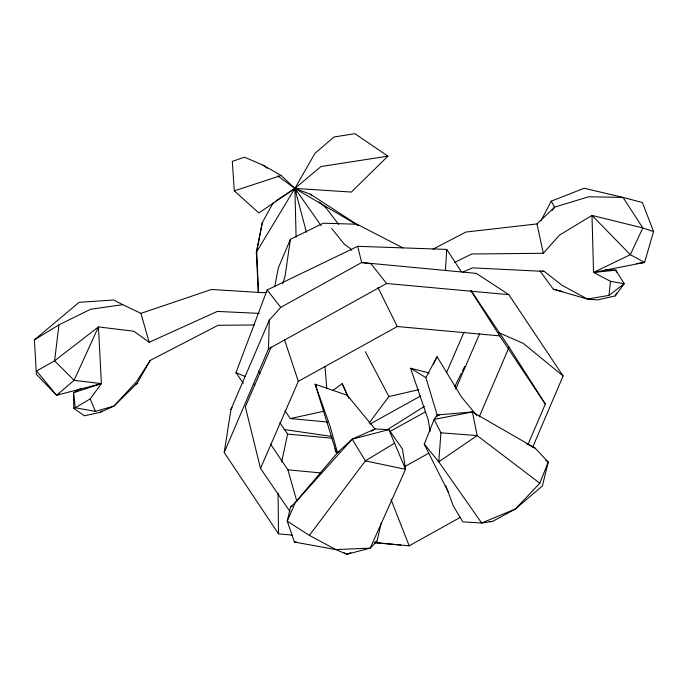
<?xml version="1.0" encoding="UTF-8"?>
<svg xmlns="http://www.w3.org/2000/svg" width="688" height="688" viewBox="0 0 688 688"><rect width="100%" height="100%" fill="white"/><g stroke="black" fill="none" stroke-linecap="round" stroke-linejoin="round"><path stroke-width="1.03" d="M292.331 535.135L278.511 533.871L224.219 452.506L268.475 348.936L269.292 320.126L280.73 307.381L361.664 262.532L476.311 273.377L508.828 294.662L563.094 375.975L532.77 447.028M445.454 270.178L446.736 249.417L357.674 246.313L267.142 289.975L235.975 372.707L243.337 383.268M539.796 483.225L477.145 435.573L472.398 411.957L434.128 419.422L440.939 432.821L438.763 461.829L481.66 522.992L492.505 521.444L515.407 508.982L542.385 485.969L548.224 462.069L535.161 448.155L472.398 411.957L437.198 414.967L434.128 419.422L424.264 444.156L448.103 491.791L453.134 505.628L462.792 521.865L481.66 522.992L515.407 508.982L539.796 483.225L548.224 462.069L545.765 460.263M436.992 417.057L437.198 414.967L425.872 377.626L410.59 368.243L428.22 419.869L430.112 431.471M539.951 270.874L553.376 289.261L587.475 299.065L608.949 295.393L610.557 281.34L593.538 272.439L591.998 215.421L642.816 227.952L653.6 231.538L644.553 262.446L593.538 272.439L630.328 254.68L642.816 227.952L623.027 197.404L584.155 188.254L551.208 201.188L540.983 220.762M266.763 292.374L263.676 292.71L211.474 289.476L140.937 313.367L122.808 304.672L90.558 309.273L58.936 324.848L54.601 360.839L74.089 380.335L101.403 383.612L98.444 326.912L133.833 331.238L149.158 342.297L217.322 311.423L259.161 313.384M402.858 247.878L357.029 224.228L323.265 223.213L290.431 239.269L284.978 276.628L282.691 283.576M224.219 452.506L230.936 409.455L269.292 320.126M257.561 247.611L256.77 251.774L258.464 292.52M257.957 245.53L262.283 222.645L273.265 202.65M274.71 286.758L278.339 267.881L290.431 239.269M258.344 292.649L256.323 252.255L262.283 222.645M281.676 461.915L287.61 434.119L279.853 422.638M352.161 439.159L365.388 460.883L405.559 469.311L388.892 429.622L352.161 439.159L337.473 452.678L295.376 502.412L287.231 521.126L309.351 535.376L335.847 549.583L346.941 554.296L370.204 548.138L405.559 469.311L402.463 449.032L388.892 429.622L374.994 428.985L352.161 439.159L295.376 502.412L290.525 506.987L287.231 521.126L294.412 542.049L335.847 549.583L370.204 548.138L376.981 541.181L381.315 522.742M479.235 416.842L509.086 347.182L471.005 290.517M527.988 444.422L545.335 404.062L509.086 347.182M446.46 372.793L464.09 331.926M455.697 389.133L479.682 333.62M271.201 347.044L245.324 406.746L260.511 468.39L289.923 511.519M260.511 468.39L298.334 381.35L397.268 326.525L499.703 335.864L545.335 404.062M433.371 364.365L437.061 356.711L461.553 397.071L476.801 415.475M542.273 270.857L544.234 271.399L562.062 285.305L587.475 299.065L597.562 299.951L615.253 295.892L616.611 293.114M454.716 386.639L461.39 373.145M462.345 371.219L464.727 366.403M425.872 377.626L437.061 356.711M80.883 388.428L73.53 392.71L73.771 408.354L84.4 415.81L100.285 412.284L114.062 406.006L137.187 383.259L150.216 360.392L218.053 325.304L254.405 324.968M256.323 252.255L294.885 188.417L314.941 153.347L333.972 136.981L354.931 133.704L387.912 156.159L351.379 192.064L294.885 188.417L277.608 175.818M230.936 409.455L232.054 407.631M150.216 360.392L136.731 381.367L114.062 406.006L95.426 411.398L75.31 407.778L73.771 408.354M101.403 383.612L73.53 392.71L75.31 407.778L90.197 398.885L101.403 383.612L56.588 395.282L36.387 374.306L34.4 339.872L79.068 302.35L113.718 300.011L122.808 304.672M615.253 295.892L624.197 283.783L615.837 270.195L605.423 269.55M369.086 423.051L388.858 396.563L418.743 389.692M309.351 535.376L365.388 460.883L394.301 443.356M552.12 210.459L554.691 207.122L588.575 196.777L623.027 197.404L642.36 202.513L653.6 231.538M454.691 262.403L471.693 254.001L543.314 253.279L559.525 235.09L591.998 215.421L630.328 254.68L644.553 262.446L636.417 263.607M433.019 249.194L465.819 232.062L537.001 223.918L554.691 207.122L551.208 201.188M56.588 395.282L74.089 380.335L98.444 326.912L54.601 360.839L36.593 370.944L56.588 395.282L59.349 394M100.285 412.284L101.962 410.96M135.51 384.583L137.187 383.259M608.949 295.393L624.197 283.783L610.557 281.34M332.94 390.406L342.194 383.629L348.807 398.171M275.862 200.948L294.885 188.417L320.986 166.53L387.912 156.159M339.261 451.543L337.473 452.678L330.24 426.723L315.156 384.205L347.294 395.299L374.994 428.985L371.425 431.238M387.284 429.768L424.384 406.402M34.4 339.872L58.936 324.848M405.344 466.24L428.744 453.194M375.029 542.608L409.179 545.833L460.513 517.221M268.475 348.936L386.57 283.499L508.828 294.662M369.989 424.057L420.746 395.927M390.001 431.462L425.356 411.871M290.525 506.987L292.426 506.05M462.783 272.113L472.467 267.873L544.234 271.399M350.82 552.602L346.941 554.296L344.163 552.817M375.037 542.024L376.981 541.181M281.229 175.5L262.928 165.103L244.489 157.191L232.303 161.396L234.281 190.851L281.229 175.5L294.885 188.417L358.173 225.535M284.961 410.676L290.302 418.596L323.42 411.312M593.538 272.439L615.837 270.195L616.482 272.138M489.323 521.495L492.505 521.444M294.412 542.049L296.502 542.084M440.939 432.821L477.145 435.573L438.763 461.829L424.264 444.156M290.302 418.596L327.669 422.011M287.61 434.119L332.149 438.187M374.186 542.608L400.769 545.034M270.504 444.061L287.894 469.827L320.978 472.94M437.198 414.967L439.322 415.225M284.118 429.527L331.461 436.398M553.376 289.261L562.621 291.497M410.59 368.243L429.217 372.973M358.319 225.337L310.451 194.231L294.903 188.452L258.869 212.962L234.281 190.851M235.975 372.707L245.324 376.542M498.774 332.691L523.344 343.415L563.094 375.975M526.569 443.751L535.161 448.155M262.928 165.103L267.245 168.25M310.451 194.231L312.034 195.633M319.146 201.911L326.267 208.189L338.608 224.331M331.642 228.468L344.335 244.249L350.338 248.531L351.465 250.337M386.57 283.499L371.013 263.762L361.664 262.532L357.674 246.313M267.142 289.975L280.73 307.381M316.403 385.848L315.156 384.205L336.69 453.607M306.444 232.269L294.731 188.073L321.098 225.612M253.588 383.766L254.775 385.529M258.249 371.056L260.03 373.696M446.736 249.417L461.347 271.691M470.876 290.654L499.703 335.864M365.362 351.697L388.858 396.563M377.944 287.498L397.268 326.525M342.194 383.629L347.294 395.299M90.197 398.885L95.426 411.398M390.999 499.479L409.179 545.833M294.731 188.073L296.296 192.072M296.064 191.453L294.903 188.452L296.098 237.403M445.858 485.754L448.103 491.791M284.497 339.7L298.334 381.35M140.937 313.367L149.158 342.297M287.894 469.827L296.881 501.466M537.001 223.918L543.314 253.279M335.073 448.645L335.701 451.775M324.942 366.283L326.809 388.763M278.081 493.296L278.511 533.871"/></g></svg>
